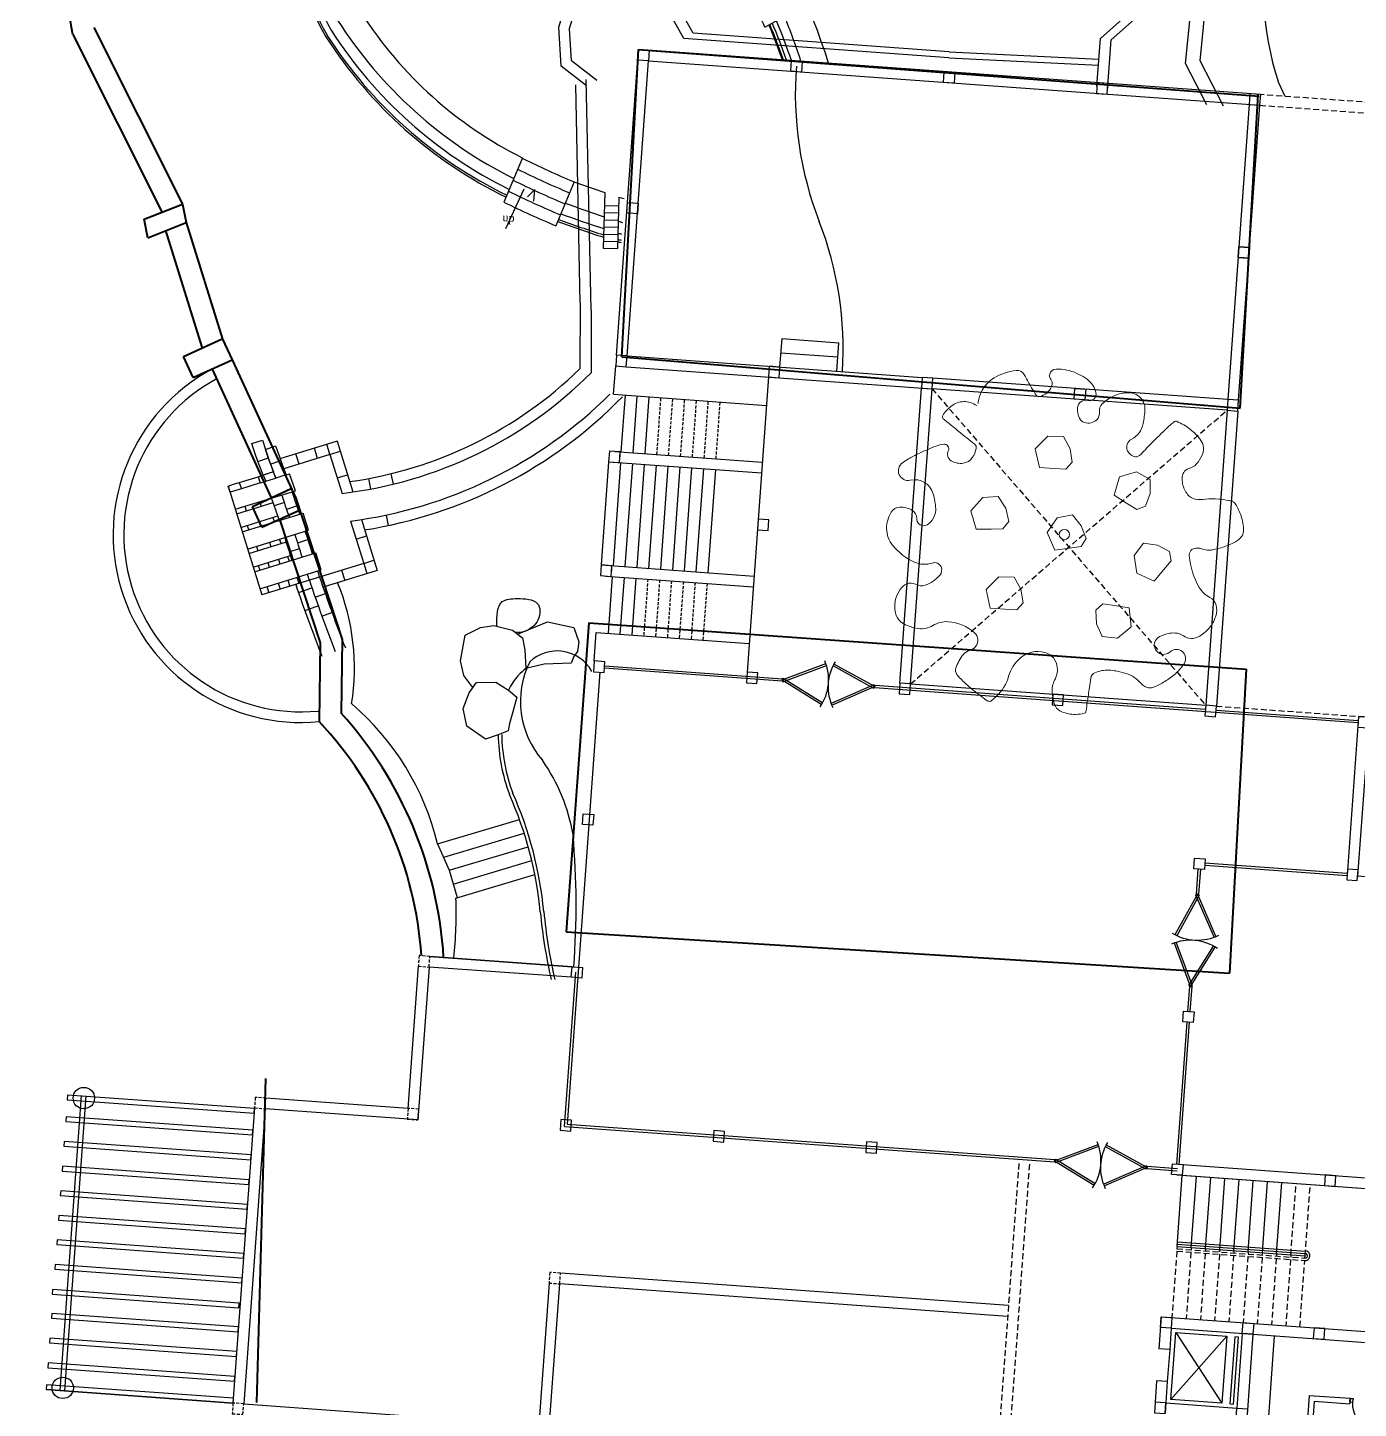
# Model space of a CAD drawing. Extents: x 2080 to 102394, y 2071 to 93424.
# Drawn here: x 87310 to 88430, y 82001 to 83163 of the extents above; entities that cross this region are included whole.
import ezdxf

# ---------------------------------------------------------------- set-up
doc = ezdxf.new("R2010")
doc.units = 0
doc.header["$LTSCALE"] = 20
doc.header["$MEASUREMENT"] = 0
doc.linetypes.add('HIDDEN', pattern=[0.375, 0.25, -0.125])
doc.linetypes.add('HIDDEN2', pattern=[0.1875, 0.125, -0.0625])
for name, color, linetype in [('beam', 7, 'Continuous'), ('COLUMN', 31, 'Continuous'), ('DOOR', 1, 'Continuous'), ('HANDRAIL', 1, 'Continuous'), ('KALKAAL', 7, 'Continuous'), ('TEXTS', 2, 'Continuous'), ('wall', 13, 'Continuous'), ('WINDOW', 4, 'Continuous')]:
    doc.layers.add(name, color=color, linetype=linetype)
for name, color, linetype, lineweight in [('BUILDING', 4, 'Continuous', 40), ('naval tree', 105, 'Continuous', 9), ('tree1', 110, 'Continuous', 9)]:
    doc.layers.add(name, color=color, linetype=linetype, lineweight=lineweight)
doc.styles.add('style5', font='times_2.ttf')

# ---------------------------------------------------------------- blocks, each defined once
blk = doc.blocks.new('tree1')
at = {"layer": 'tree1', "lineweight": 5}
blk.add_lwpolyline([(2246.412, 2115.1826, -0.112663), (2246.4436, 2115.2327, -0.117589), (2246.492, 2115.2624, -0.108853), (2246.5788, 2115.2711, -0.296704), (2246.6053, 2115.2491, -0.01094), (2246.612, 2115.2254, 0.0113), (2246.6186, 2115.2025, 0.005127), (2246.6282, 2115.1726, 0.015033), (2246.6319, 2115.1626, 0.306227), (2246.6423, 2115.1556, 0.11667), (2246.6719, 2115.1626, 0.080255), (2246.6872, 2115.1736, 0.078689), (2246.6986, 2115.1892, 0.243774), (2246.6984, 2115.2094, -0.250701), (2246.6986, 2115.2292, -0.328651), (2246.7264, 2115.2422, -0.116616), (2246.7985, 2115.2092, -0.030845), (2246.8248, 2115.186, -0.050087), (2246.8385, 2115.1692, -0.076938), (2246.8477, 2115.1493, -0.062317), (2246.8518, 2115.1226, -0.579697), (2246.8158, 2115.1005, 0.475121), (2246.7719, 2115.0827, 0.129849), (2246.7703, 2115.0429, 0.212231), (2246.7852, 2115.0228, 0.129571), (2246.8094, 2115.0164, 0.139513), (2246.8318, 2115.0228, 0.231404), (2246.8485, 2115.0492, -0.228797), (2246.8652, 2115.076, -0.051526), (2246.8895, 2115.0881, -0.046499), (2246.9185, 2115.096, -0.068146), (2246.9558, 2115.0974, -0.083931), (2246.9851, 2115.0893, -0.129613), (2247.0074, 2115.0709, -0.123758), (2247.0184, 2115.0427, -0.09899), (2247.0169, 2115.0207, -0.039936), (2246.9984, 2114.9695, -0.22703), (2246.9418, 2114.9219, 0.41151), (2246.9185, 2114.883, 0.187353), (2246.9366, 2114.8573, 0.279738), (2246.9585, 2114.8563, 0.024255), (2246.9845, 2114.8724, -0.013213), (2247.0318, 2114.9029, -0.005001), (2247.0972, 2114.942, -0.023312), (2247.1117, 2114.9495, -0.276075), (2247.1247, 2114.9482, -0.060003), (2247.165, 2114.9096, -0.073357), (2247.1952, 2114.8595, -0.14541), (2247.1984, 2114.8297, -0.115891), (2247.1871, 2114.8041, -0.080667), (2247.1584, 2114.7764, -0.146196), (2247.1274, 2114.7664, 0.199095), (2247.1051, 2114.7565, 0.110057), (2247.0965, 2114.7421, 0.070134), (2247.0917, 2114.7165, 0.127178), (2247.1011, 2114.6728, 0.173991), (2247.1251, 2114.65, 0.084989), (2247.1627, 2114.6404, -0.065757), (2247.2117, 2114.63, -0.015835), (2247.246, 2114.6166, -0.041694), (2247.2583, 2114.61, -0.171023), (2247.2682, 2114.5973, -0.055511), (2247.2783, 2114.5501, -0.086573), (2247.2741, 2114.492, -0.193215), (2247.2583, 2114.4702, -0.079513), (2247.2283, 2114.4574, -0.051396), (2247.1784, 2114.4502, -0.009838), (2247.1555, 2114.4498, -0.013144), (2247.1384, 2114.4502, -0.142441), (2247.1136, 2114.4589, 0.12085), (2247.0851, 2114.4702, 0.414743), (2247.0551, 2114.4475, 0.108419), (2247.0651, 2114.3237, 0.145796), (2247.0955, 2114.2778, -0.218883), (2247.1117, 2114.2438, -0.129022), (2247.1028, 2114.2077, -0.098712), (2247.0717, 2114.1706, -0.089238), (2247.0254, 2114.1453, -0.142039), (2246.9918, 2114.144, -0.15262), (2246.966, 2114.1597, 0.140489), (2246.9385, 2114.1773, 0.072733), (2246.9124, 2114.1811, 0.056149), (2246.8785, 2114.1773, 1.162721), (2246.9039, 2114.1127, -0.889956), (2246.9451, 2114.0574, -0.057497), (2246.9104, 2114.0314, -0.050194), (2246.8652, 2114.0108, -0.027152), (2246.8206, 2113.9984, -0.081841), (2246.8052, 2113.9975, -0.259828), (2246.7712, 2114.0216, 0.154361), (2246.7252, 2114.0708, 0.023636), (2246.6897, 2114.0886, 0.036054), (2246.6652, 2114.0974, 0.113837), (2246.6116, 2114.0999, 0.255021), (2246.5919, 2114.0841, 0.010023), (2246.5791, 2114.0512, -0.006166), (2246.5586, 2113.9975, -0.000987), (2246.5476, 2113.9699, -0.004807), (2246.5453, 2113.9642, -0.301336), (2246.5397, 2113.9605, -0.053993), (2246.5053, 2113.9642, -0.098949), (2246.4573, 2113.9853, -0.166928), (2246.4387, 2114.0108, -0.074867), (2246.4362, 2114.0273, -0.033746), (2246.4387, 2114.0641, -0.147775), (2246.4582, 2114.1068, 0.143332), (2246.4787, 2114.1506, 0.320067), (2246.4453, 2114.2167, 0.243977), (2246.352, 2114.2172, 0.152147), (2246.2934, 2114.1598, -0.142431), (2246.2321, 2114.0974, -0.011977), (2246.2084, 2114.0848, -0.105797), (2246.2054, 2114.0841, -0.222083), (2246.1945, 2114.0886, -0.028252), (2246.1388, 2114.1573, -0.016572), (2246.113, 2114.1957, -0.046235), (2246.1055, 2114.2106, -0.232844), (2246.1075, 2114.2346, -0.094135), (2246.1455, 2114.2771, -0.151838), (2246.1726, 2114.2871, 0.157375), (2246.1988, 2114.2971, 0.39645), (2246.2059, 2114.3476, 0.167315), (2246.1188, 2114.4103, 0.155323), (2246.0594, 2114.4094, -0.172189), (2246.0055, 2114.4103, -0.057388), (2245.9658, 2114.4306, -0.091215), (2245.9455, 2114.4502, -0.156095), (2245.9337, 2114.4872, -0.117481), (2245.9455, 2114.5368, -0.096462), (2245.9705, 2114.5689, -0.124262), (2245.9989, 2114.5834, -0.245852), (2246.0304, 2114.5751, 0.213299), (2246.0655, 2114.5634, 0.132817), (2246.1271, 2114.5869, 0.292293), (2246.1388, 2114.6167, 0.386063), (2246.1096, 2114.6384, -0.189961), (2246.0455, 2114.6566, -0.113948), (2245.9805, 2114.7353, -0.173128), (2245.9722, 2114.8031, -0.141993), (2246.0028, 2114.8585, -0.2475), (2246.0388, 2114.8697, -0.069531), (2246.0598, 2114.8626, -0.066733), (2246.0788, 2114.8497, -0.27622), (2246.0909, 2114.811, 0.375875), (2246.1055, 2114.7831, 0.21129), (2246.1292, 2114.7842, 0.125177), (2246.1588, 2114.8097, 0.111486), (2246.1686, 2114.8338, 0.05123), (2246.1721, 2114.8896, 0.402904), (2246.0994, 2114.9595, -0.821492), (2246.0855, 2115.0294, -0.025063), (2246.1109, 2115.0385, -0.015882), (2246.1521, 2115.0494, -0.023816), (2246.2229, 2115.0623, -0.058964), (2246.2521, 2115.0627, -0.600057), (2246.2634, 2115.035, 0.391652), (2246.2654, 2114.9961, 0.173919), (2246.3078, 2114.9768, 0.206831), (2246.3454, 2114.9895, 0.108623), (2246.3674, 2115.0202, 0.273193), (2246.3654, 2115.0361, 0.000005), (2246.342, 2115.066, -0.000002), (2246.3187, 2115.096, -0.000001), (2246.2838, 2115.1409, -0.000003), (2246.2721, 2115.1559, -0.378508), (2246.2729, 2115.1687, -0.089675), (2246.3121, 2115.1959, -0.160885), (2246.3619, 2115.2013, -0.160398), (2246.4054, 2115.1759)], format="xyb", dxfattribs=at)
for points in [[(2246.5818, 2114.8963), (2246.5828, 2114.9683), (2246.6395, 2115.0036), (2246.6962, 2114.9898), (2246.7102, 2114.9394), (2246.7067, 2114.8884), (2246.6775, 2114.8681), (2246.635, 2114.8807)], [(2246.2995, 2114.7243), (2246.2955, 2114.7962), (2246.3496, 2114.8354), (2246.407, 2114.8256), (2246.4245, 2114.7764), (2246.4246, 2114.7252), (2246.397, 2114.7029), (2246.3536, 2114.7124)], [(2246.8317, 2114.7322), (2246.867, 2114.7949), (2246.9337, 2114.7989), (2246.9768, 2114.7597), (2246.9651, 2114.7087), (2246.9376, 2114.6656), (2246.9023, 2114.6617), (2246.8709, 2114.693)], [(2246.5688, 2114.5813), (2246.5557, 2114.6521), (2246.6043, 2114.6978), (2246.6626, 2114.6954), (2246.6862, 2114.6488), (2246.6928, 2114.5981), (2246.6682, 2114.5724), (2246.624, 2114.5764)], [(2246.2835, 2114.424), (2246.2845, 2114.496), (2246.3411, 2114.5313), (2246.3978, 2114.5176), (2246.4119, 2114.4672), (2246.4084, 2114.4162), (2246.3793, 2114.3959), (2246.3367, 2114.4084)], [(2246.9054, 2114.3847), (2246.8484, 2114.4286), (2246.8541, 2114.4952), (2246.8991, 2114.5323), (2246.9478, 2114.5133), (2246.9866, 2114.4799), (2246.9854, 2114.4444), (2246.9498, 2114.4179)], [(2246.7912, 2114.3085), (2246.7834, 2114.2369), (2246.7236, 2114.2071), (2246.6685, 2114.2261), (2246.6593, 2114.2776), (2246.6675, 2114.3281), (2246.6985, 2114.3456), (2246.7397, 2114.3291)]]:
    blk.add_lwpolyline(points, close=True, dxfattribs=at)
blk.add_circle((2246.6167, 2114.6306), 0.0191, dxfattribs=at)
blk = doc.blocks.new('A$C51655814')
at = {"layer": 'DOOR', "color": 4}
for p, q in [((23.9, 0), (2.7, 43.2)), ((25.7, 0.9), (4.5, 44.1)), ((22.1, 0.9), (43.3, 44.1)), ((23.9, 0), (45.1, 43.2)), ((23.9, 0), (22.1, 0.9)), ((23.9, 0), (25.7, 0.9))]:
    blk.add_line(p, q, dxfattribs=at)
blk.add_arc((23.9, -1.7), 49.7, 61.2206, 118.7794, dxfattribs=at)
blk = doc.blocks.new('DR1H902')
at = {"color": 0}
for p, q in [((-0.5, 0), (-0.5, 1)), ((-0.5, 1), (-0.45, 1)), ((-0.45, 0), (-0.45, 1)), ((-0.5, 0), (-0.45, 0))]:
    blk.add_line(p, q, dxfattribs=at)
blk.add_arc((-0.5, 0), 1, 0, 91.707, dxfattribs=at)
blk = doc.blocks.new('A$C3B4262AC')
at = {"layer": 'DOOR'}
for p, q in [((0, 4), (0, 0)), ((2.5, 4), (0, 4)), ((0, 0), (3, 0)), ((2.5, 2.25), (2.5, 4)), ((3, 2.25), (2.5, 2.25)), ((3, 0), (3, 2.25))]:
    blk.add_line(p, q, dxfattribs=at)
blk = doc.blocks.new('A$C1F9E242A')
blk.add_blockref('A$C3B4262AC', (0, 0))
at = {"xscale": -1}
blk.add_blockref('A$C3B4262AC', (36, 0), dxfattribs=at)
at = {"layer": 'DOOR', "xscale": -31, "yscale": 31, "zscale": 68.88888888888889}
blk.add_blockref('DR1H902', (18, 2.2), dxfattribs=at)
blk = doc.blocks.new('*U24')
at = {"xscale": -1}
blk.add_blockref('A$C1F9E242A', (0, -2), dxfattribs=at)
blk = doc.blocks.new('A$C6FFD0EFA')
for p, q in [((-18.7, -257.3), (0, 0)), ((523.6, -38), (0, 0)), ((-9.7, -258), (8.3, -9.6)), ((8.3, -9.6), (523, -47)), ((514, -46.3), (496, -294.7)), ((504.9, -295.3), (523, -47)), ((119, -267.3), (120.7, -243.4)), ((120.7, -243.4), (168.6, -246.9)), ((119.8, -255.3), (167.7, -258.8)), ((166.8, -270.8), (168.6, -246.9)), ((-21.1, -290.2), (-19.3, -266.3)), ((-10.4, -267), (247, -285.6)), ((-9.7, -258), (238.6, -276)), ((109.3, -275.6), (91.3, -524)), ((496, -294.7), (247.6, -276.7)), ((-21.1, -290.2), (107.6, -299.6)), ((220, -533.3), (238, -285)), ((228.9, -534), (247, -285.6)), ((495.3, -303.7), (247, -285.6)), ((-14.6, -338.8), (-11.1, -291)), ((-4.6, -339.6), (-1.1, -291.7)), ((5.4, -340.3), (8.9, -292.4)), ((495.3, -303.7), (477.3, -552)), ((504.3, -304.3), (486.3, -552.7)), ((-25.2, -347.1), (-31.5, -433.9)), ((-25.2, -347.1), (103.5, -356.4)), ((-15.2, -347.8), (-21.5, -434.6)), ((-20.1, -338.4), (104.1, -347.4)), ((-15.7, -341), (-16.1, -345.5)), ((-5.2, -348.5), (-11.5, -435.3)), ((4.7, -349.3), (-1.6, -436)), ((14.7, -350), (8.4, -436.8)), ((24.7, -350.7), (18.4, -437.5)), ((34.7, -351.4), (28.4, -438.2)), ((44.6, -352.2), (38.3, -438.9)), ((54.6, -352.9), (48.3, -439.7)), ((64.6, -353.6), (58.3, -440.4)), ((-31.5, -433.9), (97.2, -443.2)), ((-22.7, -436.8), (-23, -441.2)), ((-27.7, -443.2), (96.5, -452.2)), ((-22.2, -443.6), (-25.6, -491.4)), ((-12.2, -444.3), (-15.7, -492.2)), ((-2.2, -445), (-5.7, -492.9)), ((-37.4, -514.7), (-35.6, -490.7)), ((-35.6, -490.7), (93, -500)), ((228.9, -534), (477.3, -552)), ((605.2, -695.6), (661.1, -699.7)), ((-175.7, -763.3), (-56, -772)), ((-56, -772), (-175.7, -763.3)), ((-194, -891.3), (-185.3, -771.6)), ((-176.4, -772.3), (-185.7, -900.9)), ((-56.7, -780.9), (-176.4, -772.3)), ((-194, -891.3), (-313.7, -882.6)), ((-323.3, -890.9), (-341.4, -1139.3)), ((-314.4, -891.6), (-332.4, -1139.9)), ((-185.7, -900.9), (-314.4, -891.6)), ((453.3, -1007.5), (457.6, -947.6)), ((465.2, -1008.3), (469.6, -948.5)), ((477.2, -1009.2), (481.5, -949.4)), ((489.2, -1010.1), (493.5, -950.2)), ((501.1, -1010.9), (505.5, -951.1)), ((513.1, -1011.8), (517.4, -952)), ((525.1, -1012.7), (529.4, -952.8)), ((537, -1013.5), (541.4, -953.7)), ((453.3, -1007.5), (561, -1015.3)), ((311.3, -1057.3), (-65.7, -1029.9)), ((-75.4, -1038.3), (-84, -1158)), ((-75.7, -1167.6), (-66.4, -1038.9)), ((310.6, -1066.3), (-66.4, -1038.9)), ((452.2, -1079.9), (491, -1139.5)), ((495.1, -1083), (448.1, -1136.3)), ((535, -1082.6), (529.8, -1154.4)), ((447, -1094.2), (445, -1121.2)), ((-332.4, -1139.9), (-75.1, -1158.6))]:
    blk.add_line(p, q)
at = {"linetype": 'HIDDEN'}
for p, q in [((247, -285.6), (477.3, -552)), ((228.9, -534), (495.3, -303.7)), ((320, -937.6), (301.9, -1186)), ((328.9, -938.3), (310.9, -1186.6)), ((549, -1014.4), (553.3, -954.6)), ((561, -1015.3), (565.3, -955.4)), ((453.3, -1007.5), (453.1, -1009.5)), ((465.2, -1008.3), (465.1, -1010.3)), ((477.2, -1009.2), (477.1, -1011.2)), ((489.2, -1010.1), (489, -1012.1)), ((501.1, -1010.9), (501, -1012.9)), ((453, -1011.4), (448.9, -1067.3)), ((464.9, -1012.3), (460.9, -1068.2)), ((476.9, -1013.2), (472.9, -1069)), ((488.9, -1014.1), (484.8, -1069.9)), ((500.8, -1014.9), (496.8, -1070.8)), ((512.8, -1015.8), (508.8, -1071.6)), ((513.1, -1011.8), (513, -1013.8)), ((524.8, -1016.7), (520.7, -1072.5)), ((525.1, -1012.7), (524.9, -1014.7)), ((536.7, -1017.5), (532.7, -1073.4)), ((537, -1013.5), (536.9, -1015.5)), ((548.7, -1018.4), (544.7, -1074.2)), ((549, -1014.4), (548.9, -1016.4)), ((556.6, -1075.1), (560.7, -1019.3)), ((560.8, -1017.3), (561, -1015.3))]:
    blk.add_line(p, q, dxfattribs=at)
at = {"linetype": 'HIDDEN2'}
for p, q in [((15.4, -341), (18.8, -293.1)), ((25.3, -341.7), (28.8, -293.9)), ((35.3, -342.5), (38.8, -294.6)), ((45.3, -343.2), (48.8, -295.3)), ((55.2, -343.9), (58.7, -296)), ((65.2, -344.6), (68.7, -296.8)), ((7.8, -445.7), (4.3, -493.6)), ((17.7, -446.5), (14.3, -494.3)), ((27.7, -447.2), (24.2, -495.1)), ((37.7, -447.9), (34.2, -495.8)), ((47.6, -448.6), (44.2, -496.5)), ((57.6, -449.4), (54.1, -497.2))]:
    blk.add_line(p, q, dxfattribs=at)
for points in [[(491, -1139.5), (448.1, -1136.3), (452.2, -1079.9), (495.1, -1083)], [(504.8, -1083.7), (501.8, -1083.5), (497.7, -1140), (500.7, -1140.2)]]:
    blk.add_lwpolyline(points, close=True)
for centre, radius, start, end in [((430.6, -37.1), 298.7, 175.5892, 201.1469), ((-126.5, -252.6), 298.7, 356.4484, 21.1469), ((-753.9, -720.8), 701.3, 355.808, 4.8838)]:
    blk.add_arc(centre, radius, start, end)
at = {"layer": 'BUILDING', "linetype": 'Continuous', "ltscale": 0.5}
for p, q in [((-14.2, -258.7), (0, 0)), ((0, 0), (522.4, -39.2)), ((506.4, -301.8), (521.5, -37.9)), ((-14.2, -258.7), (506.4, -301.8)), ((-41.9, -482.7), (-60.9, -742.7)), ((-41.9, -482.7), (511.3, -521.5)), ((511.3, -521.5), (497.4, -777.5)), ((-60.9, -742.7), (497.4, -777.5)), ((-313.9, -866), (-321.7, -1138.8))]:
    blk.add_line(p, q, dxfattribs=at)
at = {"layer": 'COLUMN'}
for points in [[(0, 0), (9, -0.7), (8.3, -9.6), (-0.7, -9)], [(128.7, -9.3), (137.6, -10), (137, -19), (128, -18.3)], [(257.3, -18.7), (266.3, -19.3), (265.6, -28.3), (256.7, -27.7)], [(395, -28.7), (386, -28), (385.3, -37), (394.3, -37.6)], [(523.6, -38), (514.6, -37.4), (514, -46.3), (523, -47)], [(-9.3, -128.7), (-0.4, -129.3), (-1, -138.3), (-10, -137.6)], [(514.3, -166.7), (505.3, -166), (504.7, -175), (513.6, -175.6)], [(-19.3, -266.3), (-10.4, -267), (-9.7, -258), (-18.7, -257.3)], [(109.3, -275.6), (118.3, -276.3), (119, -267.3), (110, -266.7)], [(238, -285), (247, -285.6), (247.6, -276.6), (238.6, -276)], [(375.6, -295), (366.7, -294.3), (367.3, -285.3), (376.3, -286)], [(495.3, -303.7), (504.3, -304.3), (504.9, -295.3), (496, -294.7)], [(-15.6, -338.8), (-24.5, -338.1), (-25.2, -347.1), (-16.2, -347.7)], [(109.6, -396), (100.6, -395.3), (100, -404.3), (109, -405)], [(-22.5, -434.5), (-31.5, -433.9), (-32.1, -442.8), (-23.2, -443.5)], [(-38, -523.7), (-29, -524.3), (-28.4, -515.3), (-37.4, -514.7)], [(90.7, -533), (99.6, -533.6), (100.3, -524.6), (91.3, -524)], [(219.3, -542.3), (228.3, -543), (228.9, -534), (220, -533.3)], [(476.6, -561), (485.6, -561.6), (486.3, -552.7), (477.3, -552)], [(605.3, -570.3), (614.3, -571), (614.9, -562), (606, -561.3)], [(-46.7, -643.3), (-37.7, -644), (-38.4, -652.9), (-47.3, -652.3)], [(468, -680.7), (476.9, -681.3), (476.3, -690.3), (467.3, -689.6)], [(596, -699), (604.9, -699.6), (605.6, -690.6), (596.6, -690)], [(-56, -772), (-47.1, -772.6), (-47.7, -781.6), (-56.7, -780.9)], [(458.6, -809.3), (467.6, -810), (466.9, -819), (458, -818.3)], [(-66, -909.6), (-57, -910.3), (-56.4, -901.3), (-65.4, -900.6)], [(457.6, -947.6), (448.6, -947), (449.3, -938), (458.3, -938.6)], [(577.3, -956.3), (586.3, -957), (586.9, -948), (577.9, -947.3)], [(448.3, -1076.3), (439.3, -1075.6), (439.9, -1066.6), (448.9, -1067.3)], [(517.1, -1081.3), (508.1, -1080.6), (508.8, -1071.6), (517.7, -1072.3)], [(567.9, -1085), (576.9, -1085.6), (577.6, -1076.6), (568.6, -1076)], [(434.1, -1147.4), (443.1, -1148.1), (443.7, -1139.1), (434.7, -1138.5)], [(511.9, -1153.1), (502.9, -1152.4), (503.5, -1143.5), (512.5, -1144.1)]]:
    blk.add_lwpolyline(points, close=True, dxfattribs=at)
at = {"layer": 'COLUMN', "linetype": 'HIDDEN2'}
for points in [[(-185.3, -771.6), (-176.4, -772.3), (-175.7, -763.3), (-184.7, -762.6)], [(-323.3, -890.9), (-314.4, -891.6), (-313.7, -882.6), (-322.7, -882)], [(-194.7, -900.3), (-185.7, -900.9), (-185.1, -891.9), (-194, -891.3)], [(-75.4, -1038.3), (-66.4, -1038.9), (-65.7, -1029.9), (-74.7, -1029.3)], [(-342, -1148.3), (-333, -1148.9), (-332.4, -1139.9), (-341.4, -1139.3)]]:
    blk.add_lwpolyline(points, close=True, dxfattribs=at)
at = {"layer": 'HANDRAIL', "linetype": 'HIDDEN'}
for p, q in [((453.1, -1009.5), (560.8, -1017.3)), ((453, -1011.4), (560.7, -1019.3))]:
    blk.add_line(p, q, dxfattribs=at)
at = {"layer": 'HANDRAIL'}
for p, q in [((453.4, -1005.5), (561.1, -1013.3)), ((453.5, -1003.5), (561.3, -1011.3))]:
    blk.add_line(p, q, dxfattribs=at)
for radius in [4, 2]:
    blk.add_arc((561, -1015.3), radius, 265.8486, 85.8486, dxfattribs=at)
at = {"layer": 'KALKAAL'}
blk.add_lwpolyline([(505.3, -166), (514.3, -166.7), (513.6, -175.6), (504.7, -175)], close=True, dxfattribs=at)
at = {"layer": 'wall'}
for p, q in [((606, -561.3), (596.3, -695)), ((614.3, -571), (605.2, -695.6)), ((453.8, -938.3), (646.8, -952.3)), ((453.1, -947.3), (646.1, -961.3)), ((457.6, -947.6), (637.1, -960.6)), ((439.9, -1066.6), (438, -1093.6)), ((439.9, -1066.6), (637.4, -1081)), ((448.9, -1067.3), (447, -1094.2)), ((448.6, -1071.8), (447, -1094.2)), ((448.3, -1076.3), (636.8, -1090)), ((508.1, -1080.6), (503.5, -1143.5)), ((517.1, -1081.3), (511.9, -1153.1)), ((447, -1094.2), (438, -1093.6)), ((436, -1120.5), (434.1, -1147.4)), ((445, -1121.2), (436, -1120.5)), ((445, -1121.2), (443.1, -1148.1)), ((445, -1121.2), (443.1, -1148.1)), ((564.5, -1132.8), (559.3, -1204.6)), ((568.6, -1137.6), (563.7, -1205)), ((564.5, -1132.8), (598.9, -1135.3)), ((568.6, -1137.6), (598.6, -1139.8)), ((598.9, -1135.3), (598.6, -1139.8)), ((443.7, -1139.1), (503.5, -1143.5))]:
    blk.add_line(p, q, dxfattribs=at)
at = {"layer": 'WINDOW'}
for p, q in [((120.8, -531.6), (-28.8, -520.8)), ((-28.6, -518.8), (121, -529.6)), ((-32.5, -524), (-60.1, -904.5)), ((121, -529.6), (120.8, -531.6)), ((605.6, -566.8), (198.6, -537.3)), ((477, -555.5), (198.8, -535.3)), ((486, -556.1), (605.7, -564.8)), ((596.4, -693.5), (476.7, -684.8)), ((470.8, -689.9), (469.3, -710.9)), ((472.8, -690), (471.3, -711)), ((596.2, -695.5), (476.5, -686.8)), ((471.3, -711), (469.3, -710.9)), ((-62.3, -906.4), (-52.9, -776.7)), ((463.6, -788.6), (462.1, -809.6)), ((463.6, -788.6), (465.6, -788.8)), ((465.6, -788.8), (464.1, -809.7)), ((461.5, -818.6), (452.8, -938.2)), ((463.4, -818.7), (454.8, -938.4)), ((-62.3, -906.4), (350.2, -936.3)), ((-60.1, -904.5), (350.3, -934.3)), ((350.3, -934.3), (350.2, -936.3)), ((428.1, -940), (427.9, -941.9)), ((428.1, -940), (453.5, -941.8)), ((427.9, -941.9), (453.4, -943.8))]:
    blk.add_line(p, q, dxfattribs=at)
at = {"layer": 'DOOR', "color": 4, "yscale": 0.8124896066146903, "zscale": 0.8124896065993951}
for p, xscale, rotation in [((122.8, -511.3), 0.8124896065980436, 264.361540389817), ((199.6, -516.9), -0.8124896066020206, 87.3357300373308), ((450.9, -710), -0.8124896066020206, 177.3357300373309), ((445.3, -786.8), 0.8124896066045695, 354.361540390378), ((352.1, -916), 0.8124896065980436, 264.361540389817), ((428.9, -921.6), -0.8124896066020206, 87.3357300373308)]:
    blk.add_blockref('A$C51655814', p, dxfattribs=dict(at, xscale=xscale, rotation=rotation))
at = {"layer": 'DOOR', "xscale": 0.8333333333282009, "yscale": 0.8333333333430346, "zscale": 0.8333333333333334, "rotation": 175.8486352132561}
blk.add_blockref('*U24', (598.8, -1137), dxfattribs=at)
blk = doc.blocks.new('A$C1D046DB3')
for p, q in [((-444.4, 68.1), (-410.7, 89.8)), ((-63.6, 77.4), (-4.5, 91.9)), ((-138, 37.4), (-104.7, 71.5)), ((-63.8, 68.9), (-104.7, 71.5)), ((-65, 21.4), (-63.6, 77.4)), ((-51.8, 67.9), (-3.4, 79.8)), ((-587, 42.4), (-570.5, 58.9)), ((-541.9, 65.3), (-570.5, 58.9)), ((-509.2, 61.1), (-541.9, 65.3)), ((-480.2, 17), (-509.2, 61.1)), ((-129, 36.8), (-103.9, 62.4)), ((-64, 59.9), (-103.9, 62.4)), ((-52.9, 24.7), (-51.8, 67.9)), ((-578.8, 37.9), (-565.9, 50.7)), ((-541.5, 56.2), (-565.9, 50.7)), ((-514.5, 52.7), (-541.5, 56.2)), ((-487.7, 12), (-514.5, 52.7)), ((-420.4, 26.4), (-386.6, 48.2)), ((-593.3, 13.9), (-587, 42.4)), ((-584.2, 13.5), (-578.8, 37.9)), ((-138, -3), (-138, 37.4)), ((-129, -6), (-129, 36.8)), ((-30.5, -12), (-52.9, 24.7)), ((-589.1, -18.8), (-593.3, 13.9)), ((-580.7, -13.6), (-584.2, 13.5)), ((-264, 12), (-487.7, 12)), ((-264.1, 17), (-480.2, 17)), ((-264.1, 17), (-138, 19.9)), ((-264, 12), (-138, 14.9)), ((-44.6, -12), (-65, 21.4)), ((20.6, 0), (13.9, 12.2)), ((-566.6, -33.6), (-589.1, -18.8)), ((-558.1, -28.5), (-580.7, -13.6)), ((-558.5, -216.2), (-575.6, -33.6)), ((-549, -221.7), (-567.1, -28.5)), ((-616, -98), (-628.8, -136.3)), ((-571.1, -115.1), (-583.7, -153)), ((-544.7, -122.2), (-542.5, -169)), ((-532.5, -125.1), (-530.5, -168.5)), ((-544.1, -133.1), (-532.2, -132.5)), ((-543.9, -139.1), (-531.9, -138.5)), ((-543.6, -145.1), (-531.6, -144.5)), ((-543.3, -151.1), (-531.3, -150.5)), ((-543, -157.1), (-531, -156.5)), ((-542.7, -163), (-530.8, -162.5)), ((-542.5, -169), (-530.5, -168.5)), ((-754.3, -347.1), (-801.1, -365.4)), ((-754.3, -347.1), (-738, -388.9)), ((-759.4, -358.8), (-797.3, -373.6)), ((-769.6, -362.8), (-772.8, -354.4)), ((-759.4, -358.8), (-762.7, -350.4)), ((-759.4, -358.8), (-751, -355.5)), ((-759.4, -358.8), (-746.9, -390.7)), ((-819.4, -369.1), (-810.9, -365.4)), ((-808.7, -370.5), (-800.5, -366.8)), ((-784.8, -368.7), (-788, -360.3)), ((-704.2, -379.8), (-707, -371.2)), ((-794.9, -378.6), (-792.2, -377.4)), ((-786.2, -391.3), (-792.2, -377.4)), ((-751.9, -378), (-743.5, -374.7)), ((-725.7, -376.7), (-723.4, -385.4)), ((-843, -391.5), (-808.1, -480.9)), ((-835.6, -410.6), (-786.2, -391.3)), ((-834.1, -414.3), (-804.1, -402.6)), ((-815.5, -402.7), (-814, -406.4)), ((-794.7, -401.9), (-803, -405.4)), ((-792.4, -407.4), (-784.1, -403.9)), ((-708.6, -406.2), (-706.1, -414.9)), ((-829.8, -425.5), (-799.5, -413.6)), ((-828.3, -429.2), (-778.4, -409.7)), ((-827.8, -407.5), (-826.3, -411.3)), ((-803.4, -415.2), (-801.9, -418.9)), ((-772.7, -423.6), (-778.4, -409.7)), ((-738, -413.5), (-724.4, -448.2)), ((-729.1, -411.5), (-712.8, -453.3)), ((-824.5, -423.4), (-823, -427.2)), ((-822.8, -443.2), (-772.7, -423.6)), ((-814.6, -419.6), (-813.2, -423.3)), ((-732.3, -428.2), (-723.9, -425)), ((-821.4, -446.9), (-790.7, -434.9)), ((-815.5, -440.3), (-814, -444)), ((-804.9, -436.2), (-803.4, -439.9)), ((-795, -436.6), (-796.5, -432.9)), ((-787.6, -442.9), (-779.2, -439.6)), ((-781, -435), (-772.7, -431.6)), ((-817, -458.1), (-786.3, -446.1)), ((-815.6, -461.8), (-765.2, -442.1)), ((-724.4, -448.2), (-808.1, -480.9)), ((-796.2, -450), (-794.8, -453.7)), ((-788.8, -447), (-787.3, -450.8)), ((-759.8, -456.1), (-765.2, -442.1)), ((-724.4, -448.2), (-716.1, -444.9)), ((-724.4, -448.2), (-721.2, -456.6)), ((-812.8, -456.4), (-811.3, -460.2)), ((-810.1, -475.8), (-759.8, -456.1)), ((-805.1, -453.4), (-803.6, -457.1)), ((-712.8, -453.3), (-757.1, -470.6)), ((-742.6, -455.3), (-739.3, -463.7)), ((-804.3, -473.5), (-802.3, -478.6)), ((-795, -469.9), (-793, -475)), ((-787.2, -466.8), (-785.2, -472)), ((-777.4, -476.5), (-766.4, -471.8)), ((-763.1, -479.5), (-754.8, -475.9)), ((-759.9, -486.7), (-770.9, -491.6)), ((-756.3, -494.9), (-748.1, -491.2)), ((-645.3, -679.2), (-578.1, -653.7)), ((-639.3, -689.8), (-573.4, -664.8)), ((-634.1, -700.6), (-569.1, -676)), ((-629.9, -711.9), (-565.3, -687.4)), ((-626.6, -723.5), (-561.9, -698.9))]:
    blk.add_line(p, q)
at = {"linetype": 'HIDDEN'}
for p, q in [((258, 0), (0, 0)), ((0, -9), (249, -9)), ((0, -516), (240, -516))]:
    blk.add_line(p, q, dxfattribs=at)
at = {"ltscale": 0.5}
for p, q in [((-558.5, -216.2), (-554.9, -271.8)), ((-549, -221.7), (-545, -274.1))]:
    blk.add_line(p, q, dxfattribs=at)
at = {"color": 2}
for points in [[(-625.6, -158.4), (-612.6, -123.9)], [(-603.7, -133.6), (-603.6, -123.9), (-609.3, -130.6)]]:
    blk.add_lwpolyline(points, dxfattribs=at)
for points in [[(-817, -350.9), (-813.9, -358.5), (-810.3, -366.8), (-807.1, -374.1), (-805.7, -376.9), (-810.1, -378.6), (-814.1, -380.2), (-816.9, -374.5), (-819.4, -369.1), (-822.3, -362.8), (-824.4, -357.8), (-825.8, -354.5), (-817, -350.9)], [(-805.6, -355), (-802.1, -363.1), (-798.6, -370.9), (-795.2, -378), (-794.9, -378.6), (-799.2, -380.3), (-803.3, -381.9), (-805, -378.4), (-807.5, -373), (-810.4, -366.7), (-812.5, -361.8), (-813.9, -358.5), (-805.6, -355)], [(-833.8, -387.9), (-818.4, -381.9), (-816.4, -387), (-831.7, -393)], [(-818.4, -381.9), (-814.1, -380.2)], [(-814.1, -380.2), (-812.8, -382.7), (-811.7, -385.2), (-811.7, -385.2), (-808.1, -383.7), (-805.3, -382.7), (-803.3, -381.9), (-803.6, -381.3), (-805, -378.4), (-805.6, -376.9), (-808.6, -378), (-811.6, -379.2), (-814.1, -380.2)], [(-843, -391.5), (-838.5, -389.7), (-833.8, -387.9), (-831.7, -393), (-841, -396.6), (-843, -391.5)], [(-815.6, -386.7), (-811.7, -385.2)], [(-591.1, -498.1), (-566.7, -486.1), (-544.2, -489.2), (-539.2, -500.9), (-539.6, -509), (-542.3, -513.6), (-544.1, -519.2), (-544.1, -519.2), (-566.7, -521.9), (-581.9, -526.6)], [(-625.3, -545.8), (-633.7, -536.1), (-637.4, -524), (-635, -502.2), (-622.4, -495), (-611.4, -492.4), (-595.6, -495.2), (-586.6, -501.1), (-583.9, -510.9), (-581.9, -526.6)], [(-611.6, -588.4), (-628, -578.5), (-632, -564), (-628, -550.4), (-622.6, -541.3), (-606.2, -539.9), (-595.2, -545.7), (-587.7, -551.2), (-590.3, -563.7), (-592.3, -573.6), (-593.1, -579.9), (-601.2, -583.8), (-611.6, -588.4)]]:
    blk.add_lwpolyline(points)
for centre, radius, start, end in [((-845.3, -190.1), 516.9, 21.5782, 55.8631), ((-845.3, -190.1), 480.8, 32.7807, 55.1918), ((247.4, 108.1), 252.5, 172.4141, 202.3137), ((-643.1, 90.5), 139.7, 176.572, 214.3101), ((-643.1, 90.5), 175.7, 180, 214.3101), ((-845.4, -189.8), 506.8, 27.312, 32.7463), ((-845.4, -189.8), 486.8, 27.0881, 32.7463), ((-845.4, -189.8), 496.8, 27.2023, 32.7463), ((-845.4, -189.8), 476.8, 26.969, 32.7463), ((-845.3, -190.1), 480.8, 23.2908, 27.0508), ((-485.8, 218.2), 342, 216.8531, 247.6094), ((-487.9, 216.1), 375, 216.7943, 248.1785), ((-323.6, 618.9), 774.6, 247.8622, 251.3702), ((-323.6, 618.9), 784.6, 247.8622, 251.3702), ((-368.4, 585.2), 729, 253.8501, 256.0045), ((-323.6, 618.9), 804.6, 247.9554, 251.376), ((-323.6, 618.9), 794.6, 247.9094, 251.3731), ((-368.4, 585.2), 729, 256.9865, 257.3497), ((-323.6, 618.9), 814.6, 248.0002, 251.3787), ((-354.2, 632.7), 814.6, 253.7287, 256.6072), ((-354.2, 632.7), 814.6, 257.4837, 257.6824), ((-813.8, -41.9), 355.2, 280.8565, 319.1814), ((-813.8, -41.9), 346.2, 282.0928, 318.3865), ((-813.8, -41.9), 379.2, 281.5276, 318.9067), ((-813.8, -41.9), 388.2, 283.1021, 319.7914), ((-2511.7, -1131.5), 1874.6, 22.609, 23.2206), ((-2286.4, -1035.7), 1611.8, 22.559, 23.2703), ((-2514.9, -1132.5), 1868.9, 22.6085, 23.2219), ((-2514.9, -1132.5), 1868.9, 21.5354, 22.1486), ((-2511.7, -1131.5), 1874.6, 21.5392, 22.1505), ((-2286.4, -1035.7), 1611.8, 21.3148, 22.0258), ((-2286.4, -1035.7), 1611.8, 20.5862, 20.7815), ((-2514.9, -1132.5), 1868.9, 20.9071, 21.0756), ((-2511.7, -1131.5), 1874.6, 20.9127, 21.0808), ((494, 66.1), 1361.4, 202.8422, 205.5057), ((494, 66.1), 1382.4, 202.8195, 205.4835), ((494, 66.1), 1370.4, 202.8324, 205.4989), ((-528.5, -575.6), 73.2, 144.173, 155.8784), ((-556.1, -557.5), 40.2, 129.7835, 141.9309), ((-587.8, -532.8), 2.273736754432321e-13, 193.8619, 270), ((-449.2, -570), 152.6, 185.1855, 204.444), ((-449.2, -570), 149.6, 185.1855, 204.444), ((-867.4, -782.7), 316.8, 9.5908, 28.1613), ((-867.4, -782.7), 319.8, 9.5908, 28.1613), ((-105.1, -653.8), 456.3, 189.597, 196.8387), ((-105.1, -653.8), 453.3, 189.597, 196.9534)]:
    blk.add_arc(centre, radius, start, end)
at = {"color": 8}
for centre, radius, start, end in [((-839.8, -185.1), 480.8, 32.6347, 55.3927), ((-833.9, -179.8), 480.8, 32.4786, 55.7027), ((-844.7, -189.5), 480.8, 32.7638, 55.2103), ((-842.8, -187.9), 480.8, 32.7155, 55.2699), ((-642.3, 92.1), 175.7, 180.4622, 214.3101), ((-639.1, 96.5), 175.7, 181.6584, 214.3101), ((-634.4, 105.3), 175.7, 184.1215, 214.3101), ((-833.9, -179.8), 480.8, 21.9573, 26.7471), ((-844.7, -189.5), 480.8, 23.2159, 27.0338), ((-842.8, -187.9), 480.8, 23.002, 26.9853), ((-839.8, -185.1), 480.8, 22.6447, 26.9041), ((-479.2, 230.8), 375, 216.7943, 247.6254), ((-487.2, 217.7), 375, 216.7943, 248.1422), ((-484, 222.1), 375, 216.7943, 247.895), ((-337.8, 680.7), 848.6, 253.6151, 255.9607), ((-345.8, 667.6), 848.6, 253.8431, 256.5606), ((-342.6, 672), 848.6, 253.7341, 256.3236), ((-337.8, 680.7), 848.6, 256.8048, 257.0509), ((-342.6, 672), 848.6, 257.1661, 257.3798), ((-345.8, 667.6), 848.6, 257.4022, 257.5989)]:
    blk.add_arc(centre, radius, start, end, dxfattribs=at)
blk.add_open_spline([(-609, -492.8), (-609, -492.8), (-609, -492.8), (-609, -492.8), (-609.6, -484), (-610.4, -470.4), (-592.5, -468), (-573.6, -467.6), (-572.4, -486), (-583.6, -496.1), (-590.4, -497), (-593.2, -496.8)], degree=3, knots=[99.972365, 99.972365, 99.972365, 99.972365, 102.677106, 102.677106, 102.677106, 123.320132, 136.409379, 152.779513, 167.482327, 181.694862, 190.310482, 190.310482, 190.310482, 190.310482])
at = {"layer": 'beam', "linetype": 'HIDDEN', "ltscale": 0.5}
blk.add_line((249, -9), (249, -516), dxfattribs=at)
at = {"layer": 'beam', "ltscale": 0.5}
blk.add_line((258, 0), (258, -516), dxfattribs=at)
at = {"layer": 'COLUMN'}
blk.add_lwpolyline([(246, -12), (261, -12), (261, 3), (246, 3)], close=True, dxfattribs=at)
at = {"layer": 'TEXTS', "style": 'style5'}
blk.add_text('up', height=6.74, dxfattribs=at).set_placement((-629, -152.4))

msp = doc.modelspace()

# ---------------------------------------------------------------- linework, layer by layer
at = {"ltscale": 0.5}
for p, q in [((87654.688, 82475.535), (87664.35, 82453.371)), ((87664.35, 82453.371), (87671.205, 82430.371))]:
    msp.add_line(p, q, dxfattribs=at)
at = {"color": 2, "ltscale": 0.5}
for p, q in [((87336.902, 82015.561), (87354.928, 82263.907)), ((87340.892, 82015.271), (87358.917, 82263.618)), ((87482.519, 82004.991), (87325.321, 82016.401))]:
    msp.add_line(p, q, dxfattribs=at)
for points in [[(87343.021, 82260.26), (87500.219, 82248.85), (87500.509, 82252.839), (87343.311, 82264.249)], [(87341.697, 82242.013), (87498.895, 82230.603), (87499.184, 82234.593), (87341.986, 82246.003)], [(87340.188, 82221.232), (87497.386, 82209.822), (87497.676, 82213.811), (87340.478, 82225.221)], [(87338.665, 82200.246), (87495.863, 82188.836), (87496.153, 82192.825), (87338.955, 82204.235)], [(87337.168, 82179.614), (87494.366, 82168.204), (87494.655, 82172.194), (87337.457, 82183.604)], [(87335.667, 82158.941), (87492.865, 82147.531), (87493.155, 82151.521), (87335.957, 82162.93)], [(87334.174, 82138.37), (87491.372, 82126.96), (87491.662, 82130.95), (87334.464, 82142.36)], [(87332.671, 82117.66), (87489.869, 82106.25), (87490.159, 82110.24), (87332.961, 82121.65)], [(87330.19, 82096.61), (87487.388, 82085.2), (87487.677, 82089.189), (87330.479, 82100.599)], [(87329.679, 82076.435), (87486.877, 82065.025), (87487.166, 82069.015), (87329.968, 82080.424)], [(87328.171, 82055.665), (87485.369, 82044.255), (87485.659, 82048.245), (87328.461, 82059.654)], [(87326.651, 82034.716), (87483.849, 82023.306), (87484.138, 82027.295), (87326.94, 82038.705)], [(87325.321, 82016.401), (87482.519, 82004.991), (87482.809, 82008.981), (87325.611, 82020.391)]]:
    msp.add_lwpolyline(points, close=True, dxfattribs=at)
at = {"color": 1, "ltscale": 0.5}
for centre in [(87356.943, 82261.643), (87339.243, 82017.784)]:
    msp.add_circle(centre, 9, dxfattribs=at)
at = {"ltscale": 0.5}
for centre, radius, start, end in [((87539.763, 82735.898), 158.144, 118.19114, 275.546353), ((87539.763, 82735.898), 149.144, 118.19114, 275.546353), ((87394.81, 82623.472), 189.943, 350.937941, 22.273717), ((87436.825, 82423.219), 224.057, 13.502779, 49.485023), ((87310.983, 82417.625), 359.425, 353.914096, 1.984101)]:
    msp.add_arc(centre, radius, start, end, dxfattribs=at)
for centre, radius, start, end in [((87799.387, 82595.379), 74.997, 153.599753, 221.206037), ((87755.321, 82604.641), 33.378, 28.77712, 133.815967), ((87614.324, 82456.45), 156.725, 9.811866, 34.835157)]:
    msp.add_arc(centre, radius, start, end)
at = {"layer": 'BUILDING', "linetype": 'Continuous', "ltscale": 0.5}
for p, q in [((87347.598, 83156.864), (87422.261, 83008.081)), ((87365.41, 83162.65), (87439.939, 83014.134)), ((87407.868, 83001.306), (87439.939, 83014.134)), ((87439.939, 83014.134), (87442.987, 82998.675)), ((87410.916, 82985.846), (87407.868, 83001.306)), ((87422.261, 83008.081), (87422.447, 83007.138)), ((87410.916, 82985.846), (87442.987, 82998.675)), ((87442.987, 82998.675), (87473.547, 82900.389)), ((87440.884, 82885.826), (87473.438, 82900.626)), ((87473.547, 82900.389), (87481.816, 82883.146)), ((87448.905, 82868.183), (87440.884, 82885.826)), ((87448.905, 82868.183), (87481.816, 82883.146)), ((87481.816, 82883.146), (87535.26, 82766.63)), ((87498.846, 82759.727), (87531.596, 82774.617)), ((87506.868, 82742.084), (87498.846, 82759.727)), ((87506.868, 82742.084), (87538.591, 82756.507)), ((87535.26, 82766.63), (87574.374, 82647.772)), ((87574.374, 82647.772), (87573.647, 82585.611)), ((87509.979, 82278.241), (87502.228, 82005.496))]:
    msp.add_line(p, q, dxfattribs=at)
for points in [[(87425.743, 82991.777), (87456.268, 82893.601), (87456.576, 82892.96)], [(87464.958, 82875.481), (87465.054, 82875.282), (87514.742, 82766.954)], [(87521.636, 82748.799), (87555.824, 82644.91), (87555.048, 82578.494)]]:
    msp.add_lwpolyline(points, dxfattribs=at)
for centre, radius, start, end in [((85144.515, 82795.851), 2232.466, 9.306191, 14.109119), ((87321.314, 82359.027), 339.135, 3.569725, 41.92247), ((87321.314, 82359.027), 320.62, 4.07636, 43.19687)]:
    msp.add_arc(centre, radius, start, end, dxfattribs=at)
at = {"layer": 'COLUMN'}
for points in [[(88171.868, 82592.63), (88180.845, 82591.979), (88181.496, 82600.955), (88172.52, 82601.607)], [(87886.53, 82225.323), (87895.506, 82224.671), (87896.157, 82233.647), (87887.181, 82234.299)], [(88015.191, 82215.984), (88024.167, 82215.333), (88024.819, 82224.309), (88015.843, 82224.96)]]:
    msp.add_lwpolyline(points, close=True, dxfattribs=at)
at = {"layer": 'WINDOW'}
for p, q in [((87791.369, 82620.248), (87763.752, 82239.749)), ((88429.445, 82577.444), (88022.502, 82606.981)), ((88309.904, 82588.126), (88429.589, 82579.439))]:
    msp.add_line(p, q, dxfattribs=at)

# ---------------------------------------------------------------- block references
at = {"ltscale": 0.5, "rotation": 355.8486352159371}
msp.add_blockref('A$C1D046DB3', (88347.512, 83106.263), dxfattribs=at)
at = {"ltscale": 0.5}
msp.add_blockref('A$C6FFD0EFA', (87823.889, 83144.268), dxfattribs=at)
at = {"layer": 'naval tree', "linetype": 'Continuous', "xscale": 224.4122385891333, "yscale": 224.4122385891387, "zscale": 224.4122385891218, "rotation": 13.01607038379541}
msp.add_blockref('tree1', (-296152.433, -493171.377), dxfattribs=at)

doc.saveas('drawing.dxf')
